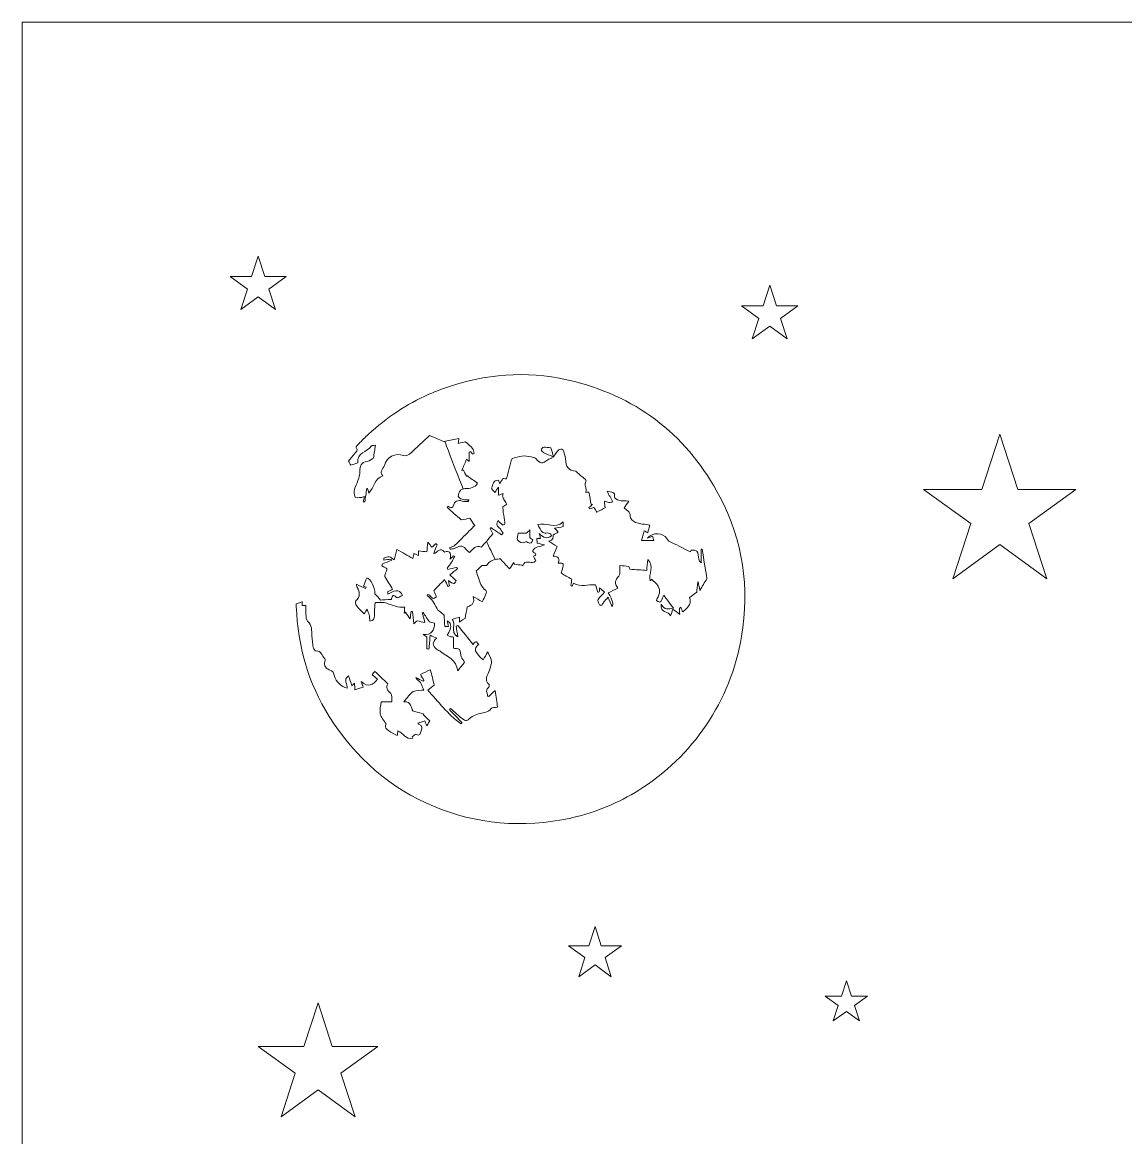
# Model space of a CAD drawing. Header units: inches. Extents: x -622 to 5817, y -2318 to 2869.
# Drawn here: x 2402 to 2920, y -1862 to -1338 of the extents above; entities that cross this region are included whole.
import ezdxf

# ---------------------------------------------------------------- set-up
doc = ezdxf.new("R2010")
doc.units = ezdxf.units.IN
doc.header["$MEASUREMENT"] = 0
doc.layers.add('Layer 1', color=7, linetype='Continuous')

# ---------------------------------------------------------------- blocks, each defined once
blk = doc.blocks.new('block 2')
at = {"layer": 'Layer 1', "lineweight": 0}
for points, knots in [([(2721.29, -1585.38), (2721.14, -1585.38), (2720.99, -1585.39), (2720.85, -1585.4), (2720.85, -1585.4), (2720.85, -1591.72), (2720.85, -1591.72), (2718.04, -1590.26), (2721.48, -1585.34), (2716.14, -1585.8), (2716.11, -1585.87), (2715.78, -1586.53), (2715.75, -1586.59), (2712.14, -1584.79), (2708.9, -1583.2), (2705.69, -1581.54), (2705.26, -1581.32), (2704.95, -1580.79), (2704.69, -1580.34), (2703.02, -1577.53), (2697.97, -1577.22), (2695.65, -1580.19), (2696.62, -1579.78), (2697.21, -1579.53), (2698.03, -1579.18), (2698.24, -1579.93), (2698.42, -1580.58), (2698.63, -1581.34), (2698.63, -1581.34), (2692.84, -1581.34), (2692.84, -1581.34), (2693.23, -1579.86), (2693.62, -1578.36), (2694.06, -1576.73), (2694.6, -1577.02), (2695.21, -1577.34), (2695.76, -1577.62), (2696.06, -1576.53), (2696.34, -1575.51), (2696.74, -1574.08), (2694.51, -1573.68), (2692.15, -1573.53), (2690.01, -1572.77), (2688.9, -1572.37), (2687.35, -1570.82), (2687.44, -1569.93), (2687.67, -1567.66), (2685.84, -1567.3), (2684.69, -1565.92), (2685.32, -1565.05), (2685.98, -1564.11), (2686.93, -1562.78), (2685.13, -1562.67), (2683.62, -1562.74), (2682.2, -1562.42), (2681.39, -1562.23), (2680.06, -1561.26), (2680.13, -1560.86), (2680.59, -1558.34), (2678.88, -1558.6), (2676.63, -1558.13), (2677.69, -1560.04), (2678.44, -1561.4), (2679.41, -1563.16), (2678.74, -1563.26), (2678.11, -1563.47), (2677.5, -1563.42), (2676.79, -1563.36), (2676.1, -1563.07), (2675.41, -1562.88), (2675.5, -1563.64), (2675.56, -1564.41), (2675.68, -1565.16), (2675.72, -1565.47), (2675.88, -1565.77), (2675.9, -1565.82), (2674.62, -1566.49), (2673.42, -1567.13), (2671.83, -1567.96), (2671.49, -1567.41), (2670.96, -1566.54), (2670.49, -1565.76), (2669.86, -1565.94), (2669.11, -1566.15), (2668.37, -1566.37), (2668.28, -1566.19), (2668.2, -1566.02), (2668.12, -1565.84), (2668.7, -1565.36), (2669.28, -1564.88), (2669.86, -1564.4), (2669.64, -1564.41), (2669.42, -1564.41), (2669.2, -1564.42), (2668.86, -1562.53), (2668.52, -1560.64), (2668.14, -1558.53), (2668, -1558.54), (2667.43, -1558.59), (2666.6, -1558.67), (2667.42, -1556.82), (2665.46, -1555.09), (2666.84, -1553.28), (2666.93, -1553.16), (2665.87, -1552.03), (2665.23, -1551.51), (2664.16, -1550.62), (2663, -1549.84), (2662.04, -1548.78), (2658.64, -1548.37), (2657.23, -1546.65), (2657.18, -1543.03), (2657.16, -1541.54), (2656.48, -1540.03), (2655.88, -1538.62), (2655.79, -1538.39), (2654.31, -1538.34), (2653.95, -1538.7), (2653.1, -1539.53), (2652.54, -1540.66), (2651.54, -1542.16), (2651.01, -1540.27), (2650.63, -1538.93), (2650.32, -1537.83), (2649.09, -1537.69), (2648.02, -1537.43), (2646.97, -1537.51), (2646.51, -1537.55), (2645.7, -1538.37), (2645.77, -1538.67), (2645.89, -1539.22), (2646.47, -1539.81), (2647.01, -1540.09), (2648.32, -1540.77), (2649.71, -1541.28), (2651.07, -1541.86), (2650.98, -1542.1), (2650.9, -1542.34), (2650.81, -1542.58), (2650.16, -1542.86), (2649.46, -1543.06), (2648.88, -1543.45), (2645.98, -1545.4), (2645.58, -1545.32), (2643.23, -1542.86), (2642.73, -1542.34), (2641.78, -1542.13), (2640.99, -1542), (2639.58, -1541.77), (2638.11, -1541.5), (2636.71, -1541.63), (2635.15, -1541.78), (2633.64, -1542.36), (2632.05, -1542.76), (2631.17, -1545.95), (2630.31, -1549.08), (2629.4, -1552.4), (2629.18, -1552.38), (2628.49, -1552.29), (2627.68, -1552.18), (2627.27, -1552.93), (2626.86, -1553.69), (2626.33, -1554.64), (2626.07, -1553.95), (2625.89, -1553.47), (2625.72, -1553.01), (2622.99, -1552.84), (2623.18, -1555.25), (2622.45, -1556.72), (2622.3, -1557.02), (2623.34, -1557.91), (2623.95, -1558.68), (2624.6, -1557.79), (2624.98, -1557.28), (2625.77, -1556.19), (2625.77, -1556.19), (2625.77, -1560.05), (2625.77, -1560.05), (2626.65, -1559.67), (2627.26, -1559.41), (2627.86, -1559.15), (2627.78, -1559.73), (2627.47, -1560.4), (2627.67, -1560.86), (2628.17, -1562.03), (2628.89, -1563.09), (2629.61, -1564.36), (2628.99, -1564.7), (2628.4, -1565.02), (2627.73, -1565.39), (2627.8, -1566.31), (2627.85, -1567.27), (2627.97, -1568.21), (2628.19, -1569.79), (2628.47, -1571.35), (2628.69, -1572.92), (2628.73, -1573.19), (2628.73, -1573.65), (2628.58, -1573.73), (2628.3, -1573.89), (2627.78, -1574.01), (2627.57, -1573.86), (2626.87, -1573.33), (2626.27, -1572.68), (2625.47, -1571.92), (2624.74, -1573.35), (2624.75, -1574.3), (2626.03, -1575.32), (2626.83, -1575.95), (2627.27, -1577.03), (2627.87, -1577.9), (2627.6, -1578.14), (2627.34, -1578.37), (2627.07, -1578.61), (2625.42, -1577.47), (2623.78, -1576.33), (2622.13, -1575.19), (2622, -1575.35), (2621.86, -1575.51), (2621.73, -1575.67), (2622.17, -1576.5), (2622.61, -1577.34), (2623.05, -1578.18), (2622.06, -1579.34), (2621.06, -1580.5), (2620.03, -1581.7), (2621.34, -1584.46), (2622.7, -1587.28), (2624.13, -1590.18), (2624.96, -1590.02), (2625.78, -1589.99), (2626.52, -1589.91), (2628.07, -1591.58), (2629.28, -1592.89), (2630.88, -1594.61), (2631.65, -1593.42), (2632.26, -1592.48), (2632.87, -1591.54), (2632.95, -1591.82), (2633.04, -1592.1), (2633.13, -1592.39), (2634.34, -1592.56), (2635.55, -1592.73), (2636.77, -1592.91), (2636.91, -1592.94), (2637.04, -1593.06), (2637.18, -1593.14), (2638.05, -1590), (2640.74, -1592.25), (2642.37, -1591.39), (2642.64, -1591.25), (2642.89, -1591.06), (2643.25, -1590.82), (2642.85, -1590.04), (2642.48, -1589.35), (2642.14, -1588.69), (2644.74, -1587.43), (2641.58, -1587.15), (2641.8, -1586.01), (2642.82, -1583.92), (2645.21, -1584.46), (2647.31, -1583.36), (2646.26, -1583.09), (2645.22, -1582.81), (2643.87, -1582.46), (2643.83, -1582.09), (2643.76, -1581.32), (2643.67, -1580.41), (2643.67, -1580.41), (2645.46, -1580.41), (2645.46, -1580.41), (2645.28, -1579.7), (2645.14, -1579.15), (2644.85, -1578.05), (2646.84, -1580.02), (2648.57, -1580.75), (2650.62, -1579.02), (2649.73, -1576.72), (2647.52, -1578.39), (2646.48, -1577.53), (2645.41, -1576.65), (2644.89, -1575.11), (2644.11, -1573.85), (2648.21, -1572.6), (2652.26, -1576.12), (2656.09, -1572.54), (2656.09, -1572.54), (2656.09, -1574.79), (2656.09, -1574.79), (2654.7, -1575.03), (2653.4, -1575.25), (2652.04, -1575.47), (2652.85, -1576.38), (2653.32, -1576.9), (2653.78, -1577.42), (2653.08, -1577.8), (2652.37, -1578.17), (2651.34, -1578.71), (2651.3, -1579.56), (2651.74, -1581.29), (2649.25, -1581.58), (2650.52, -1582.39), (2651.79, -1583.2), (2653.22, -1584.11), (2652.6, -1585.6), (2651.98, -1587.06), (2651.33, -1588.61), (2652.96, -1588.66), (2654.88, -1589.06), (2653.76, -1591.9), (2656.57, -1591.8), (2656.6, -1591.91), (2655.15, -1596.68), (2656.72, -1597.55), (2658.26, -1598.42), (2660.1, -1599.46), (2660.01, -1600.09), (2659.85, -1601.24), (2659.68, -1602.38), (2659.85, -1602.51), (2660.02, -1602.64), (2660.18, -1602.77), (2660.47, -1602.22), (2660.76, -1601.67), (2660.95, -1601.29), (2664.38, -1603.45), (2667.78, -1601.71), (2671.22, -1602.13), (2671.53, -1603.05), (2671.94, -1604.3), (2672.36, -1605.55), (2672.58, -1605.49), (2672.81, -1605.44), (2673.03, -1605.39), (2673.05, -1604.93), (2673.08, -1604.47), (2673.12, -1603.54), (2674.12, -1604.41), (2674.8, -1605.01), (2675.41, -1605.54), (2674.33, -1606.76), (2673.23, -1607.74), (2672.5, -1608.95), (2672.19, -1609.45), (2672.55, -1610.5), (2672.88, -1611.18), (2673.05, -1611.54), (2673.79, -1611.64), (2674.27, -1611.86), (2674.5, -1611.32), (2674.65, -1610.72), (2674.99, -1610.27), (2675.54, -1609.53), (2676.22, -1608.9), (2677.13, -1607.92), (2677.86, -1609.65), (2678.42, -1611), (2678.94, -1612.22), (2679.73, -1611.22), (2679.38, -1609.65), (2677.21, -1605.85), (2678.62, -1605.15), (2680.02, -1604.45), (2681.76, -1603.59), (2679.95, -1601.51), (2680.31, -1599.9), (2682.16, -1597.95), (2683.05, -1597.01), (2682.56, -1594.75), (2682.7, -1593.01), (2684.09, -1593.16), (2685.4, -1593.29), (2686.94, -1593.45), (2687.1, -1593.96), (2687.32, -1594.67), (2687.35, -1594.79), (2690.29, -1594.97), (2692.89, -1595.14), (2695.26, -1595.29), (2695.41, -1593.63), (2695.56, -1592.09), (2695.75, -1590.14), (2699.18, -1593.5), (2695.96, -1596.85), (2696.89, -1600.24), (2697.26, -1599.8), (2697.49, -1599.52), (2697.55, -1599.46), (2698.6, -1600.52), (2699.86, -1601.46), (2700.64, -1602.69), (2701.2, -1603.57), (2701.4, -1604.9), (2701.25, -1605.95), (2701.07, -1607.16), (2700.33, -1608.29), (2699.84, -1609.44), (2701.7, -1610.68), (2701.7, -1610.68), (2703.24, -1607.02), (2704.68, -1608.93), (2706.14, -1610.87), (2707.79, -1613.06), (2705.53, -1613.44), (2703.5, -1614.09), (2702.1, -1611.24), (2701.39, -1615.35), (2705.46, -1614.25), (2706.5, -1616.64), (2706.91, -1615.4), (2707.15, -1614.65), (2707.54, -1613.49), (2708.57, -1614.29), (2709.44, -1614.96), (2710.76, -1615.98), (2710.69, -1614.72), (2710.65, -1613.93), (2710.61, -1613.15), (2710.82, -1612.95), (2711.02, -1612.74), (2711.22, -1612.53), (2711.54, -1613.31), (2711.86, -1614.09), (2712.16, -1614.82), (2715.62, -1612.04), (2716.26, -1610.62), (2715.32, -1608.11), (2716.31, -1607.38), (2717.33, -1606.63), (2718.72, -1605.6), (2718.84, -1604.46), (2719.02, -1602.64), (2719.22, -1600.82), (2719.23, -1600.74), (2719.42, -1600.68), (2719.43, -1600.68), (2719.67, -1601.85), (2719.92, -1603.07), (2720.25, -1604.7), (2721.44, -1602.68), (2722.4, -1601.06), (2723.52, -1599.17), (2722.82, -1594.86), (2722.06, -1590.12), (2721.29, -1585.38)], [0, 0, 0, 0, 1, 1, 1, 2, 2, 2, 3, 3, 3, 4, 4, 4, 5, 5, 5, 6, 6, 6, 7, 7, 7, 8, 8, 8, 9, 9, 9, 10, 10, 10, 11, 11, 11, 12, 12, 12, 13, 13, 13, 14, 14, 14, 15, 15, 15, 16, 16, 16, 17, 17, 17, 18, 18, 18, 19, 19, 19, 20, 20, 20, 21, 21, 21, 22, 22, 22, 23, 23, 23, 24, 24, 24, 25, 25, 25, 26, 26, 26, 27, 27, 27, 28, 28, 28, 29, 29, 29, 30, 30, 30, 31, 31, 31, 32, 32, 32, 33, 33, 33, 34, 34, 34, 35, 35, 35, 36, 36, 36, 37, 37, 37, 38, 38, 38, 39, 39, 39, 40, 40, 40, 41, 41, 41, 42, 42, 42, 43, 43, 43, 44, 44, 44, 45, 45, 45, 46, 46, 46, 47, 47, 47, 48, 48, 48, 49, 49, 49, 50, 50, 50, 51, 51, 51, 52, 52, 52, 53, 53, 53, 54, 54, 54, 55, 55, 55, 56, 56, 56, 57, 57, 57, 58, 58, 58, 59, 59, 59, 60, 60, 60, 61, 61, 61, 62, 62, 62, 63, 63, 63, 64, 64, 64, 65, 65, 65, 66, 66, 66, 67, 67, 67, 68, 68, 68, 69, 69, 69, 70, 70, 70, 71, 71, 71, 72, 72, 72, 73, 73, 73, 74, 74, 74, 75, 75, 75, 76, 76, 76, 77, 77, 77, 78, 78, 78, 79, 79, 79, 80, 80, 80, 81, 81, 81, 82, 82, 82, 83, 83, 83, 84, 84, 84, 85, 85, 85, 86, 86, 86, 87, 87, 87, 88, 88, 88, 89, 89, 89, 90, 90, 90, 91, 91, 91, 92, 92, 92, 93, 93, 93, 94, 94, 94, 95, 95, 95, 96, 96, 96, 97, 97, 97, 98, 98, 98, 99, 99, 99, 100, 100, 100, 101, 101, 101, 102, 102, 102, 103, 103, 103, 104, 104, 104, 105, 105, 105, 106, 106, 106, 107, 107, 107, 108, 108, 108, 109, 109, 109, 110, 110, 110, 111, 111, 111, 112, 112, 112, 113, 113, 113, 114, 114, 114, 115, 115, 115, 116, 116, 116, 117, 117, 117, 118, 118, 118, 119, 119, 119, 120, 120, 120, 121, 121, 121, 122, 122, 122, 123, 123, 123, 124, 124, 124, 125, 125, 125, 126, 126, 126, 127, 127, 127, 128, 128, 128, 129, 129, 129, 130, 130, 130, 131, 131, 131, 132, 132, 132, 133, 133, 133, 134, 134, 134, 135, 135, 135, 136, 136, 136, 137, 137, 137, 138, 138, 138, 139, 139, 139, 140, 140, 140, 141, 141, 141, 142, 142, 142, 143, 143, 143, 144, 144, 144, 145, 145, 145, 146, 146, 146, 147, 147, 147, 148, 148, 148, 148]), ([(2639.51, -1582.17), (2639.2, -1581.99), (2638.66, -1581.83), (2638.4, -1581.98), (2636.77, -1582.91), (2635.42, -1582.09), (2634.66, -1580.95), (2634.22, -1580.28), (2634.83, -1578.93), (2634.97, -1577.91), (2634.97, -1577.91), (2638.72, -1577.91), (2638.72, -1577.91), (2639.31, -1577.37), (2639.88, -1576.85), (2640.45, -1576.34), (2640.45, -1576.34), (2640.45, -1579.98), (2640.45, -1579.98), (2640.54, -1580.05), (2641.09, -1580.47), (2641.74, -1580.97), (2641.5, -1582.27), (2641.03, -1583.05), (2639.51, -1582.17)], [0, 0, 0, 0, 1, 1, 1, 2, 2, 2, 3, 3, 3, 4, 4, 4, 5, 5, 5, 6, 6, 6, 7, 7, 7, 8, 8, 8, 8])]:
    blk.add_open_spline(points, degree=3, knots=knots, dxfattribs=at)
blk = doc.blocks.new('block 3')
at = {"layer": 'Layer 1', "lineweight": 0}
for points in [[(2402.19, -1338.07), (2402.19, -2317.69), (3381.81, -2317.69), (3381.81, -1338.07), (2402.19, -1338.07)], [(2509.81, -1457.39), (2512.9, -1447.87), (2515.99, -1457.39), (2526, -1457.39), (2517.9, -1463.27), (2521, -1472.79), (2512.9, -1466.91), (2504.8, -1472.79), (2507.89, -1463.27), (2499.8, -1457.39), (2509.81, -1457.39)], [(2761.18, -1486.69), (2753, -1480.74), (2744.82, -1486.69), (2747.94, -1477.07), (2739.76, -1471.12), (2749.87, -1471.12), (2753, -1461.5), (2756.13, -1471.12), (2766.24, -1471.12), (2758.06, -1477.07), (2761.18, -1486.69)], [(2874.65, -1573.32), (2883.09, -1599.28), (2861, -1583.23), (2838.91, -1599.28), (2847.35, -1573.32), (2825.26, -1557.27), (2852.56, -1557.27), (2861, -1531.3), (2869.44, -1557.27), (2896.74, -1557.27), (2874.65, -1573.32)], [(2678.65, -1786.04), (2671, -1780.48), (2663.35, -1786.04), (2666.27, -1777.05), (2658.63, -1771.49), (2668.08, -1771.49), (2671, -1762.51), (2673.92, -1771.49), (2683.37, -1771.49), (2675.73, -1777.05), (2678.65, -1786.04)], [(2795.14, -1806.78), (2789, -1802.32), (2782.86, -1806.78), (2785.21, -1799.57), (2779.07, -1795.11), (2786.66, -1795.11), (2789, -1787.89), (2791.34, -1795.11), (2798.93, -1795.11), (2792.79, -1799.57), (2795.14, -1806.78)], [(2558.37, -1851.78), (2541, -1839.17), (2523.63, -1851.78), (2530.27, -1831.37), (2512.9, -1818.75), (2534.37, -1818.75), (2541, -1798.33), (2547.63, -1818.75), (2569.1, -1818.75), (2551.73, -1831.37), (2558.37, -1851.78)]]:
    blk.add_lwpolyline(points, dxfattribs=at)
for points, knots in [([(2593.02, -1512.68), (2596.6, -1511.09), (2600.3, -1509.69), (2604.12, -1508.48), (2623.03, -1502.51), (2642.2, -1501.74), (2661.39, -1506.68), (2692.09, -1514.59), (2714.92, -1532.76), (2729.62, -1560.81), (2740.42, -1581.42), (2743.62, -1603.44), (2739.8, -1626.36), (2734.75, -1656.64), (2716.6, -1682.83), (2691.57, -1698.47), (2682.09, -1704.4), (2671.61, -1708.82), (2660.48, -1711.36), (2660.19, -1711.43), (2659.89, -1711.5), (2659.6, -1711.56), (2614.68, -1721.42), (2570.52, -1702.9), (2546.23, -1663.84), (2536.44, -1648.11), (2531.46, -1630.84), (2530.81, -1612.32), (2530.79, -1611.77), (2530.81, -1611.21), (2530.81, -1610.96), (2531.98, -1610.61), (2532.77, -1610.37), (2533.63, -1610.11), (2533.59, -1610.58), (2533.54, -1611.11), (2533.48, -1611.75), (2533.48, -1611.75), (2535.25, -1611.75), (2535.25, -1611.75), (2535.25, -1613.22), (2535.15, -1614.59), (2535.29, -1615.94), (2535.4, -1617.04), (2535.44, -1618.49), (2536.12, -1619.11), (2538.3, -1621.11), (2537.92, -1623.6), (2538.07, -1626.06), (2538.19, -1627.9), (2538.42, -1629.75), (2538.78, -1631.55), (2538.9, -1632.17), (2539.64, -1633.17), (2540, -1633.14), (2542.63, -1632.87), (2542.77, -1635.41), (2544.07, -1636.59), (2544.35, -1636.85), (2544.34, -1637.64), (2544.2, -1638.1), (2543.59, -1640.12), (2544.89, -1641.52), (2546.28, -1641.93), (2548.06, -1642.45), (2548.43, -1643.53), (2548.77, -1644.93), (2549.39, -1647.5), (2551.7, -1649.8), (2554.66, -1650.67), (2555.1, -1648.8), (2552.48, -1646.65), (2555.33, -1644.83), (2555.85, -1646.38), (2556.34, -1647.86), (2556.9, -1649.52), (2557.19, -1649.21), (2557.5, -1648.87), (2558.09, -1648.22), (2558.17, -1649.33), (2558.24, -1650.23), (2558.32, -1651.32), (2559.51, -1650.94), (2560.76, -1650.55), (2562.16, -1650.1), (2561.91, -1649.37), (2561.69, -1648.73), (2561.26, -1647.46), (2564.61, -1650.56), (2566.79, -1649.07), (2568.85, -1646.3), (2568.09, -1645.67), (2567.31, -1645.02), (2566.38, -1644.26), (2566.86, -1643.68), (2567.34, -1643.09), (2567.64, -1642.72), (2569.67, -1644.65), (2571.6, -1646.48), (2573.72, -1648.5), (2572.6, -1650.21), (2573.45, -1651.56), (2575.17, -1653.08), (2575.9, -1653.73), (2575.53, -1655.64), (2575.66, -1657), (2575.66, -1657), (2570.68, -1657), (2570.68, -1657), (2570.47, -1658.89), (2569.83, -1660.86), (2570.2, -1662.62), (2570.54, -1664.29), (2571.93, -1665.75), (2572.97, -1667.47), (2571.89, -1669.26), (2573.41, -1670.44), (2578.21, -1672.86), (2578.3, -1672.13), (2578.38, -1671.46), (2578.47, -1670.68), (2581.04, -1671.42), (2582.12, -1675.16), (2585.47, -1674), (2585.35, -1673.83), (2585.23, -1673.67), (2585.11, -1673.51), (2585.7, -1673.05), (2586.61, -1672.07), (2586.84, -1672.21), (2588.81, -1673.4), (2589.07, -1671.71), (2589.42, -1670.65), (2589.8, -1669.48), (2590.25, -1668.04), (2588.35, -1667.53), (2588.15, -1667.47), (2588.02, -1667.19), (2587.87, -1667.01), (2588.91, -1666.69), (2589.94, -1666.38), (2591.16, -1666), (2591.34, -1666.43), (2591.63, -1667.15), (2592.06, -1668.2), (2592.63, -1667.24), (2593.07, -1666.49), (2593.43, -1665.88), (2592.31, -1664.85), (2591.3, -1663.91), (2590.29, -1662.98), (2590.38, -1662.86), (2590.48, -1662.74), (2590.57, -1662.62), (2589.03, -1662.21), (2587.49, -1661.79), (2585.56, -1661.27), (2584.57, -1659.91), (2584.92, -1656.74), (2581.34, -1656.94), (2582.89, -1655.17), (2583.98, -1653.15), (2585.68, -1652.2), (2587.17, -1651.36), (2589.34, -1651.7), (2590.69, -1651.57), (2590.18, -1650.46), (2589.77, -1649.12), (2589.02, -1648.01), (2588.48, -1647.21), (2587.49, -1646.71), (2586.95, -1645.64), (2588.08, -1646.18), (2589.2, -1646.73), (2590.32, -1647.27), (2590.44, -1647.16), (2590.55, -1647.04), (2590.66, -1646.93), (2590.14, -1646.02), (2589.61, -1645.11), (2589.07, -1644.18), (2590.68, -1643.42), (2592.17, -1642.73), (2593.8, -1641.96), (2594.38, -1644.38), (2594.96, -1646.82), (2595.51, -1649.12), (2594.59, -1649.88), (2593.79, -1650.53), (2592.49, -1651.6), (2597.46, -1656.73), (2601.79, -1662.95), (2608.09, -1667.29), (2608.27, -1667.13), (2608.45, -1666.96), (2608.63, -1666.79), (2606.64, -1664.73), (2604.65, -1662.67), (2602.66, -1660.61), (2602.83, -1660.43), (2603, -1660.25), (2603.16, -1660.06), (2604.48, -1661.24), (2605.78, -1662.44), (2607.12, -1663.59), (2607.97, -1664.33), (2608.82, -1665.11), (2609.79, -1665.65), (2610.18, -1665.88), (2611.1, -1665.75), (2611.43, -1665.42), (2613.05, -1663.84), (2614.94, -1663.12), (2617.11, -1662.45), (2618.79, -1661.93), (2620.97, -1661.98), (2622.26, -1660.07), (2622.64, -1659.5), (2624.15, -1659.7), (2625.19, -1659.57), (2625.22, -1659.57), (2625.24, -1659.56), (2625.26, -1659.56), (2624.94, -1657.26), (2624.58, -1654.7), (2624.15, -1651.63), (2623.06, -1652.66), (2622.35, -1653.34), (2621.72, -1653.94), (2621.53, -1654.12), (2621.35, -1654.3), (2621.17, -1654.47), (2620.98, -1654.42), (2620.79, -1654.37), (2620.59, -1654.33), (2620.74, -1653.34), (2619.9, -1652.41), (2620.18, -1651.39), (2620.26, -1651.06), (2620.46, -1650.73), (2620.86, -1650.38), (2621.2, -1650.08), (2621.47, -1649.06), (2621.3, -1648.91), (2618.61, -1646.57), (2620.8, -1644.25), (2621.46, -1642.14), (2622.72, -1638.09), (2622.9, -1638.15), (2620.65, -1633.53), (2619.85, -1634.94), (2619.18, -1636.13), (2618.54, -1637.25), (2614.37, -1633.76), (2613.91, -1631.92), (2616.41, -1630.01), (2615.68, -1629.38), (2615.27, -1627.58), (2613.87, -1630.16), (2611.38, -1627.08), (2608.99, -1624.11), (2606.59, -1621.14), (2606.32, -1621.25), (2606.05, -1621.35), (2605.77, -1621.45), (2606.06, -1623.03), (2606.35, -1624.6), (2606.69, -1626.45), (2606.21, -1626.22), (2605.84, -1625.97), (2605.55, -1625.69), (2605.06, -1625.22), (2604.81, -1624.68), (2604.7, -1624.11), (2604.31, -1622.26), (2605.31, -1620.01), (2603.94, -1618.29), (2605.13, -1617.95), (2606.18, -1617.64), (2607.32, -1617.31), (2607.37, -1618.24), (2607.4, -1618.82), (2607.43, -1619.56), (2608.51, -1618.83), (2609.34, -1618.27), (2610, -1617.82), (2610.34, -1616.02), (2610.67, -1614.26), (2611.04, -1612.35), (2613.68, -1611.67), (2614.64, -1610.37), (2613.76, -1607.62), (2615.39, -1608.53), (2616.67, -1609.24), (2618.02, -1610), (2618.64, -1608.81), (2619.2, -1607.85), (2619.65, -1606.83), (2620.17, -1605.67), (2620.47, -1605.08), (2618.85, -1603.9), (2617.18, -1602.69), (2616.77, -1599.74), (2615.86, -1597.53), (2615.59, -1596.89), (2615.46, -1596.19), (2615.27, -1595.51), (2616.18, -1594.67), (2617.17, -1593.76), (2617.9, -1593.07), (2618.83, -1592.96), (2620.13, -1593.15), (2620.38, -1592.72), (2621.38, -1591.04), (2622.76, -1590.44), (2624.13, -1590.18), (2624.96, -1590.02), (2625.78, -1589.99), (2626.52, -1589.91), (2628.07, -1591.58), (2629.28, -1592.89), (2630.88, -1594.61), (2631.65, -1593.42), (2632.26, -1592.48), (2632.87, -1591.54), (2632.95, -1591.82), (2633.04, -1592.1), (2633.13, -1592.39), (2634.34, -1592.56), (2635.55, -1592.73), (2636.77, -1592.91), (2636.91, -1592.94), (2637.04, -1593.06), (2637.18, -1593.14), (2638.05, -1590), (2640.74, -1592.25), (2642.37, -1591.39), (2642.64, -1591.25), (2642.89, -1591.06), (2643.25, -1590.82), (2642.85, -1590.04), (2642.48, -1589.35), (2642.14, -1588.69), (2644.74, -1587.43), (2641.58, -1587.15), (2641.8, -1586.01), (2642.82, -1583.92), (2645.21, -1584.46), (2647.31, -1583.36), (2646.26, -1583.09), (2645.22, -1582.81), (2643.87, -1582.46), (2643.83, -1582.09), (2643.76, -1581.32), (2643.67, -1580.41), (2643.67, -1580.41), (2645.46, -1580.41), (2645.46, -1580.41), (2645.28, -1579.7), (2645.14, -1579.15), (2644.85, -1578.05), (2646.84, -1580.02), (2648.57, -1580.75), (2650.62, -1579.02), (2649.73, -1576.72), (2647.52, -1578.39), (2646.48, -1577.53), (2645.41, -1576.65), (2644.89, -1575.11), (2644.11, -1573.85), (2648.21, -1572.6), (2652.26, -1576.12), (2656.09, -1572.54), (2656.09, -1572.54), (2656.09, -1574.79), (2656.09, -1574.79), (2654.7, -1575.03), (2653.4, -1575.25), (2652.04, -1575.47), (2652.85, -1576.38), (2653.32, -1576.9), (2653.78, -1577.42), (2653.08, -1577.8), (2652.37, -1578.17), (2651.34, -1578.71), (2651.3, -1579.56), (2651.74, -1581.29), (2649.25, -1581.58), (2650.52, -1582.39), (2651.79, -1583.2), (2653.22, -1584.11), (2652.6, -1585.6), (2651.98, -1587.06), (2651.33, -1588.61), (2652.96, -1588.66), (2654.88, -1589.06), (2653.76, -1591.9), (2656.57, -1591.8), (2656.6, -1591.91), (2655.15, -1596.68), (2656.72, -1597.55), (2658.26, -1598.42), (2660.1, -1599.46), (2660.01, -1600.09), (2659.85, -1601.24), (2659.68, -1602.38), (2659.85, -1602.51), (2660.02, -1602.64), (2660.18, -1602.77), (2660.47, -1602.22), (2660.76, -1601.67), (2660.95, -1601.29), (2664.38, -1603.45), (2667.78, -1601.71), (2671.22, -1602.13), (2671.53, -1603.05), (2671.94, -1604.3), (2672.36, -1605.55), (2672.58, -1605.49), (2672.81, -1605.44), (2673.03, -1605.39), (2673.05, -1604.93), (2673.08, -1604.47), (2673.12, -1603.54), (2674.12, -1604.41), (2674.8, -1605.01), (2675.41, -1605.54), (2674.33, -1606.76), (2673.23, -1607.74), (2672.5, -1608.95), (2672.19, -1609.45), (2672.55, -1610.5), (2672.88, -1611.18), (2673.05, -1611.54), (2673.79, -1611.64), (2674.27, -1611.86), (2674.5, -1611.32), (2674.65, -1610.72), (2674.99, -1610.27), (2675.54, -1609.53), (2676.22, -1608.9), (2677.13, -1607.92), (2677.86, -1609.65), (2678.42, -1611), (2678.94, -1612.22), (2679.73, -1611.22), (2679.38, -1609.65), (2677.21, -1605.85), (2678.62, -1605.15), (2680.02, -1604.45), (2681.76, -1603.59), (2679.95, -1601.51), (2680.31, -1599.9), (2682.16, -1597.95), (2683.05, -1597.01), (2682.56, -1594.75), (2682.7, -1593.01), (2684.09, -1593.16), (2685.4, -1593.29), (2686.94, -1593.45), (2687.1, -1593.96), (2687.32, -1594.67), (2687.35, -1594.79), (2690.29, -1594.97), (2692.89, -1595.14), (2695.26, -1595.29), (2695.41, -1593.63), (2695.56, -1592.09), (2695.75, -1590.14), (2699.18, -1593.5), (2695.96, -1596.85), (2696.89, -1600.24), (2697.26, -1599.8), (2697.49, -1599.52), (2697.55, -1599.46), (2698.6, -1600.52), (2699.86, -1601.46), (2700.64, -1602.69), (2701.2, -1603.57), (2701.4, -1604.9), (2701.25, -1605.95), (2701.07, -1607.16), (2700.33, -1608.29), (2699.84, -1609.44), (2701.7, -1610.68), (2701.7, -1610.68), (2703.24, -1607.02), (2704.68, -1608.93), (2706.14, -1610.87), (2707.79, -1613.06), (2705.53, -1613.44), (2703.5, -1614.09), (2702.1, -1611.24), (2701.39, -1615.35), (2705.46, -1614.25), (2706.5, -1616.64), (2706.91, -1615.4), (2707.15, -1614.65), (2707.54, -1613.49), (2708.57, -1614.29), (2709.44, -1614.96), (2710.76, -1615.98), (2710.69, -1614.72), (2710.65, -1613.93), (2710.61, -1613.15), (2710.82, -1612.95), (2711.02, -1612.74), (2711.22, -1612.53), (2711.54, -1613.31), (2711.86, -1614.09), (2712.16, -1614.82), (2715.62, -1612.04), (2716.26, -1610.62), (2715.32, -1608.11), (2716.31, -1607.38), (2717.33, -1606.63), (2718.72, -1605.6), (2718.84, -1604.46), (2719.02, -1602.64), (2719.22, -1600.82), (2719.23, -1600.74), (2719.42, -1600.68), (2719.43, -1600.68), (2719.67, -1601.85), (2719.92, -1603.07), (2720.25, -1604.7), (2721.44, -1602.68), (2722.4, -1601.06), (2723.52, -1599.17), (2722.82, -1594.86), (2722.06, -1590.12), (2721.29, -1585.38), (2721.14, -1585.38), (2720.99, -1585.39), (2720.85, -1585.4), (2720.85, -1585.4), (2720.85, -1591.72), (2720.85, -1591.72), (2718.04, -1590.26), (2721.48, -1585.34), (2716.14, -1585.8), (2716.11, -1585.87), (2715.78, -1586.53), (2715.75, -1586.59), (2712.14, -1584.79), (2708.9, -1583.2), (2705.69, -1581.54), (2705.26, -1581.32), (2704.95, -1580.79), (2704.69, -1580.34), (2703.02, -1577.53), (2697.97, -1577.22), (2695.65, -1580.19), (2696.62, -1579.78), (2697.21, -1579.53), (2698.03, -1579.18), (2698.24, -1579.93), (2698.42, -1580.58), (2698.63, -1581.34), (2698.63, -1581.34), (2692.84, -1581.34), (2692.84, -1581.34), (2693.23, -1579.86), (2693.62, -1578.36), (2694.06, -1576.73), (2694.6, -1577.02), (2695.21, -1577.34), (2695.76, -1577.62), (2696.06, -1576.53), (2696.34, -1575.51), (2696.74, -1574.08), (2694.51, -1573.68), (2692.15, -1573.53), (2690.01, -1572.77), (2688.9, -1572.37), (2687.35, -1570.82), (2687.44, -1569.93), (2687.67, -1567.66), (2685.84, -1567.3), (2684.69, -1565.92), (2685.32, -1565.05), (2685.98, -1564.11), (2686.93, -1562.78), (2685.13, -1562.67), (2683.62, -1562.74), (2682.2, -1562.42), (2681.39, -1562.23), (2680.06, -1561.26), (2680.13, -1560.86), (2680.59, -1558.34), (2678.88, -1558.6), (2676.63, -1558.13), (2677.69, -1560.04), (2678.44, -1561.4), (2679.41, -1563.16), (2678.74, -1563.26), (2678.11, -1563.47), (2677.5, -1563.42), (2676.79, -1563.36), (2676.1, -1563.07), (2675.41, -1562.88), (2675.5, -1563.64), (2675.56, -1564.41), (2675.68, -1565.16), (2675.72, -1565.47), (2675.88, -1565.77), (2675.9, -1565.82), (2674.62, -1566.49), (2673.42, -1567.13), (2671.83, -1567.96), (2671.49, -1567.41), (2670.96, -1566.54), (2670.49, -1565.76), (2669.86, -1565.94), (2669.11, -1566.15), (2668.37, -1566.37), (2668.28, -1566.19), (2668.2, -1566.02), (2668.12, -1565.84), (2668.7, -1565.36), (2669.28, -1564.88), (2669.86, -1564.4), (2669.64, -1564.41), (2669.42, -1564.41), (2669.2, -1564.42), (2668.86, -1562.53), (2668.52, -1560.64), (2668.14, -1558.53), (2668, -1558.54), (2667.43, -1558.59), (2666.6, -1558.67), (2667.42, -1556.82), (2665.46, -1555.09), (2666.84, -1553.28), (2666.93, -1553.16), (2665.87, -1552.03), (2665.23, -1551.51), (2664.16, -1550.62), (2663, -1549.84), (2662.04, -1548.78), (2658.64, -1548.37), (2657.23, -1546.65), (2657.18, -1543.03), (2657.16, -1541.54), (2656.48, -1540.03), (2655.88, -1538.62), (2655.79, -1538.39), (2654.31, -1538.34), (2653.95, -1538.7), (2653.1, -1539.53), (2652.54, -1540.66), (2651.54, -1542.16), (2651.01, -1540.27), (2650.63, -1538.93), (2650.32, -1537.83), (2649.09, -1537.69), (2648.02, -1537.43), (2646.97, -1537.51), (2646.51, -1537.55), (2645.7, -1538.37), (2645.77, -1538.67), (2645.89, -1539.22), (2646.47, -1539.81), (2647.01, -1540.09), (2648.32, -1540.77), (2649.71, -1541.28), (2651.07, -1541.86), (2650.98, -1542.1), (2650.9, -1542.34), (2650.81, -1542.58), (2650.16, -1542.86), (2649.46, -1543.06), (2648.88, -1543.45), (2645.98, -1545.4), (2645.58, -1545.32), (2643.23, -1542.86), (2642.73, -1542.34), (2641.78, -1542.13), (2640.99, -1542), (2639.58, -1541.77), (2638.11, -1541.5), (2636.71, -1541.63), (2635.15, -1541.78), (2633.64, -1542.36), (2632.05, -1542.76), (2631.17, -1545.95), (2630.31, -1549.08), (2629.4, -1552.4), (2629.18, -1552.38), (2628.49, -1552.29), (2627.68, -1552.18), (2627.27, -1552.93), (2626.86, -1553.69), (2626.33, -1554.64), (2626.07, -1553.95), (2625.89, -1553.47), (2625.72, -1553.01), (2622.99, -1552.84), (2623.18, -1555.25), (2622.45, -1556.72), (2622.3, -1557.02), (2623.34, -1557.91), (2623.95, -1558.68), (2624.6, -1557.79), (2624.98, -1557.28), (2625.77, -1556.19), (2625.77, -1556.19), (2625.77, -1560.05), (2625.77, -1560.05), (2626.65, -1559.67), (2627.26, -1559.41), (2627.86, -1559.15), (2627.78, -1559.73), (2627.47, -1560.4), (2627.67, -1560.86), (2628.17, -1562.03), (2628.89, -1563.09), (2629.61, -1564.36), (2628.99, -1564.7), (2628.4, -1565.02), (2627.73, -1565.39), (2627.8, -1566.31), (2627.85, -1567.27), (2627.97, -1568.21), (2628.19, -1569.79), (2628.47, -1571.35), (2628.69, -1572.92), (2628.73, -1573.19), (2628.73, -1573.65), (2628.58, -1573.73), (2628.3, -1573.89), (2627.78, -1574.01), (2627.57, -1573.86), (2626.87, -1573.33), (2626.27, -1572.68), (2625.47, -1571.92), (2624.74, -1573.35), (2624.75, -1574.3), (2626.03, -1575.32), (2626.83, -1575.95), (2627.27, -1577.03), (2627.87, -1577.9), (2627.6, -1578.14), (2627.34, -1578.37), (2627.07, -1578.61), (2625.42, -1577.47), (2623.78, -1576.33), (2622.13, -1575.19), (2622, -1575.35), (2621.86, -1575.51), (2621.73, -1575.67), (2622.17, -1576.5), (2622.61, -1577.34), (2623.05, -1578.18), (2622.06, -1579.34), (2621.06, -1580.5), (2620.03, -1581.7), (2619.26, -1582.6), (2618.47, -1583.51), (2617.66, -1584.46), (2615.2, -1583.17), (2613.69, -1585.11), (2612.08, -1586.93), (2611.77, -1586.65), (2611.53, -1586.46), (2611.32, -1586.24), (2608.68, -1583.39), (2608.69, -1583.41), (2604.94, -1585.07), (2604.37, -1585.32), (2603.66, -1585.26), (2603.02, -1585.34), (2602.96, -1585.08), (2602.9, -1584.82), (2602.83, -1584.56), (2603.66, -1584.23), (2604.67, -1584.09), (2605.27, -1583.52), (2607.59, -1581.34), (2609.77, -1579.03), (2612.01, -1576.76), (2612.9, -1575.86), (2613.79, -1574.96), (2614.56, -1574.19), (2613.83, -1573.16), (2613.1, -1572.14), (2612.17, -1570.85), (2611.19, -1571.03), (2609.54, -1571.34), (2608.2, -1571.6), (2605.83, -1569.52), (2603.69, -1567.66), (2601.56, -1565.79), (2601.66, -1565.58), (2601.76, -1565.37), (2601.87, -1565.16), (2603.14, -1565.82), (2604.21, -1566.74), (2604.68, -1564.31), (2604.85, -1563.43), (2606.61, -1561.81), (2608.64, -1562.78), (2609.47, -1563.17), (2610.6, -1562.97), (2611.61, -1563.01), (2611.61, -1563.01), (2611.67, -1563.01), (2611.67, -1563.01), (2611.68, -1562.76), (2611.69, -1562.51), (2611.71, -1562.25), (2611.57, -1562.24), (2611.42, -1562.23), (2611.28, -1562.22), (2610.39, -1562.16), (2609.49, -1562.16), (2608.66, -1561.91), (2607.95, -1561.7), (2606.83, -1561.06), (2606.82, -1560.6), (2606.8, -1559.66), (2607.23, -1558.56), (2607.83, -1557.82), (2608.11, -1557.47), (2608.62, -1557.23), (2609.15, -1557.09), (2609.44, -1557.01), (2609.74, -1556.97), (2610.01, -1556.95), (2612.3, -1556.8), (2614.55, -1556.72), (2615.88, -1554.3), (2614.24, -1553.18), (2612.51, -1551.99), (2610.78, -1550.81), (2610.74, -1550.94), (2610.71, -1551.07), (2610.67, -1551.2), (2610.19, -1550.2), (2609.71, -1549.2), (2609.23, -1548.2), (2608.99, -1548.25), (2608.76, -1548.31), (2608.52, -1548.36), (2609.24, -1546.66), (2609.96, -1544.96), (2610.72, -1543.15), (2610.96, -1543.36), (2611.37, -1543.7), (2611.95, -1544.17), (2611.95, -1544.17), (2611.95, -1539.76), (2611.95, -1539.76), (2612.18, -1539.71), (2612.41, -1539.66), (2612.64, -1539.62), (2612.94, -1539.99), (2613.23, -1540.36), (2613.53, -1540.73), (2613.77, -1540.66), (2614.02, -1540.59), (2614.27, -1540.51), (2614.05, -1539.71), (2614.05, -1538.72), (2613.57, -1538.12), (2612.63, -1536.97), (2611.42, -1536.03), (2610.24, -1534.91), (2609.51, -1535.09), (2608.32, -1535.39), (2606.77, -1535.77), (2606.93, -1534.67), (2607.01, -1534.17), (2607.13, -1533.35), (2605.01, -1533.8), (2603.06, -1534.22), (2600.54, -1534.76), (2600.39, -1534.79), (2600.24, -1534.82), (2600.09, -1534.85), (2598.65, -1534.25), (2596.38, -1533.3), (2593.32, -1532.03), (2590.48, -1534.69), (2587.3, -1537.78), (2583.97, -1540.71), (2583.32, -1541.29), (2581.97, -1541.69), (2581.2, -1541.42), (2577.21, -1540.04), (2573.09, -1542.01), (2572.12, -1546.07), (2571.9, -1546.97), (2571.09, -1547.77), (2570.77, -1548.66), (2570.53, -1549.33), (2570.57, -1550.06), (2571.36, -1550.92), (2567.58, -1552.19), (2567.32, -1556.34), (2564.8, -1559.04), (2564.52, -1558.03), (2564.36, -1557.45), (2564.2, -1556.87), (2564.2, -1556.87), (2563.88, -1556.87), (2563.88, -1556.87), (2563.57, -1558.97), (2563.27, -1561.08), (2562.96, -1563.18), (2562.71, -1563.14), (2562.46, -1563.11), (2562.21, -1563.07), (2562.37, -1562.34), (2562.54, -1561.61), (2562.77, -1560.6), (2562.13, -1560.81), (2561.67, -1561.08), (2561.19, -1561.1), (2560.24, -1561.15), (2558.6, -1561.35), (2558.46, -1561), (2558.01, -1559.85), (2557.67, -1558.34), (2558.06, -1557.24), (2559.05, -1554.45), (2560.63, -1551.93), (2560.62, -1548.76), (2560.61, -1546.58), (2561.09, -1544.4), (2564.14, -1544.13), (2565.32, -1544.02), (2566.41, -1542.99), (2567, -1542.67), (2567.17, -1541.53), (2567.33, -1540.52), (2567.47, -1539.53), (2567.62, -1538.57), (2567.77, -1537.62), (2567.92, -1536.61), (2567.5, -1536.67), (2566.9, -1536.61), (2566.48, -1536.7), (2566.3, -1536.74), (2566.16, -1536.8), (2566.08, -1536.91), (2563.96, -1539.73), (2558.95, -1540.23), (2559.73, -1544.85), (2558.35, -1545.26), (2557.36, -1545.55), (2556.35, -1545.86), (2556.08, -1545.42), (2555.71, -1544.82), (2555.23, -1544.04), (2556.17, -1542.91), (2557.27, -1541.84), (2558.04, -1540.56), (2558.54, -1539.74), (2560.37, -1539.05), (2558.82, -1537.58), (2558.76, -1537.52), (2559.58, -1536.45), (2560.07, -1535.93), (2561.57, -1534.38), (2563.11, -1532.88), (2564.68, -1531.43), (2573.15, -1523.61), (2582.58, -1517.33), (2593.02, -1512.68)], [0, 0, 0, 0, 1, 1, 1, 2, 2, 2, 3, 3, 3, 4, 4, 4, 5, 5, 5, 6, 6, 6, 7, 7, 7, 8, 8, 8, 9, 9, 9, 10, 10, 10, 11, 11, 11, 12, 12, 12, 13, 13, 13, 14, 14, 14, 15, 15, 15, 16, 16, 16, 17, 17, 17, 18, 18, 18, 19, 19, 19, 20, 20, 20, 21, 21, 21, 22, 22, 22, 23, 23, 23, 24, 24, 24, 25, 25, 25, 26, 26, 26, 27, 27, 27, 28, 28, 28, 29, 29, 29, 30, 30, 30, 31, 31, 31, 32, 32, 32, 33, 33, 33, 34, 34, 34, 35, 35, 35, 36, 36, 36, 37, 37, 37, 38, 38, 38, 39, 39, 39, 40, 40, 40, 41, 41, 41, 42, 42, 42, 43, 43, 43, 44, 44, 44, 45, 45, 45, 46, 46, 46, 47, 47, 47, 48, 48, 48, 49, 49, 49, 50, 50, 50, 51, 51, 51, 52, 52, 52, 53, 53, 53, 54, 54, 54, 55, 55, 55, 56, 56, 56, 57, 57, 57, 58, 58, 58, 59, 59, 59, 60, 60, 60, 61, 61, 61, 62, 62, 62, 63, 63, 63, 64, 64, 64, 65, 65, 65, 66, 66, 66, 67, 67, 67, 68, 68, 68, 69, 69, 69, 70, 70, 70, 71, 71, 71, 72, 72, 72, 73, 73, 73, 74, 74, 74, 75, 75, 75, 76, 76, 76, 77, 77, 77, 78, 78, 78, 79, 79, 79, 80, 80, 80, 81, 81, 81, 82, 82, 82, 83, 83, 83, 84, 84, 84, 85, 85, 85, 86, 86, 86, 87, 87, 87, 88, 88, 88, 89, 89, 89, 90, 90, 90, 91, 91, 91, 92, 92, 92, 93, 93, 93, 94, 94, 94, 95, 95, 95, 96, 96, 96, 97, 97, 97, 98, 98, 98, 99, 99, 99, 100, 100, 100, 101, 101, 101, 102, 102, 102, 103, 103, 103, 104, 104, 104, 105, 105, 105, 106, 106, 106, 107, 107, 107, 108, 108, 108, 109, 109, 109, 110, 110, 110, 111, 111, 111, 112, 112, 112, 113, 113, 113, 114, 114, 114, 115, 115, 115, 116, 116, 116, 117, 117, 117, 118, 118, 118, 119, 119, 119, 120, 120, 120, 121, 121, 121, 122, 122, 122, 123, 123, 123, 124, 124, 124, 125, 125, 125, 126, 126, 126, 127, 127, 127, 128, 128, 128, 129, 129, 129, 130, 130, 130, 131, 131, 131, 132, 132, 132, 133, 133, 133, 134, 134, 134, 135, 135, 135, 136, 136, 136, 137, 137, 137, 138, 138, 138, 139, 139, 139, 140, 140, 140, 141, 141, 141, 142, 142, 142, 143, 143, 143, 144, 144, 144, 145, 145, 145, 146, 146, 146, 147, 147, 147, 148, 148, 148, 149, 149, 149, 150, 150, 150, 151, 151, 151, 152, 152, 152, 153, 153, 153, 154, 154, 154, 155, 155, 155, 156, 156, 156, 157, 157, 157, 158, 158, 158, 159, 159, 159, 160, 160, 160, 161, 161, 161, 162, 162, 162, 163, 163, 163, 164, 164, 164, 165, 165, 165, 166, 166, 166, 167, 167, 167, 168, 168, 168, 169, 169, 169, 170, 170, 170, 171, 171, 171, 172, 172, 172, 173, 173, 173, 174, 174, 174, 175, 175, 175, 176, 176, 176, 177, 177, 177, 178, 178, 178, 179, 179, 179, 180, 180, 180, 181, 181, 181, 182, 182, 182, 183, 183, 183, 184, 184, 184, 185, 185, 185, 186, 186, 186, 187, 187, 187, 188, 188, 188, 189, 189, 189, 190, 190, 190, 191, 191, 191, 192, 192, 192, 193, 193, 193, 194, 194, 194, 195, 195, 195, 196, 196, 196, 197, 197, 197, 198, 198, 198, 199, 199, 199, 200, 200, 200, 201, 201, 201, 202, 202, 202, 203, 203, 203, 204, 204, 204, 205, 205, 205, 206, 206, 206, 207, 207, 207, 208, 208, 208, 209, 209, 209, 210, 210, 210, 211, 211, 211, 212, 212, 212, 213, 213, 213, 214, 214, 214, 215, 215, 215, 216, 216, 216, 217, 217, 217, 218, 218, 218, 219, 219, 219, 220, 220, 220, 221, 221, 221, 222, 222, 222, 223, 223, 223, 224, 224, 224, 225, 225, 225, 226, 226, 226, 227, 227, 227, 228, 228, 228, 229, 229, 229, 230, 230, 230, 231, 231, 231, 232, 232, 232, 233, 233, 233, 234, 234, 234, 235, 235, 235, 236, 236, 236, 237, 237, 237, 238, 238, 238, 239, 239, 239, 240, 240, 240, 241, 241, 241, 242, 242, 242, 243, 243, 243, 244, 244, 244, 245, 245, 245, 246, 246, 246, 247, 247, 247, 248, 248, 248, 249, 249, 249, 250, 250, 250, 251, 251, 251, 252, 252, 252, 253, 253, 253, 254, 254, 254, 255, 255, 255, 256, 256, 256, 257, 257, 257, 258, 258, 258, 259, 259, 259, 260, 260, 260, 261, 261, 261, 262, 262, 262, 263, 263, 263, 264, 264, 264, 265, 265, 265, 266, 266, 266, 267, 267, 267, 268, 268, 268, 269, 269, 269, 270, 270, 270, 271, 271, 271, 272, 272, 272, 273, 273, 273, 274, 274, 274, 275, 275, 275, 276, 276, 276, 277, 277, 277, 278, 278, 278, 279, 279, 279, 280, 280, 280, 281, 281, 281, 282, 282, 282, 283, 283, 283, 284, 284, 284, 285, 285, 285, 286, 286, 286, 287, 287, 287, 288, 288, 288, 289, 289, 289, 290, 290, 290, 291, 291, 291, 292, 292, 292, 293, 293, 293, 294, 294, 294, 295, 295, 295, 296, 296, 296, 297, 297, 297, 298, 298, 298, 299, 299, 299, 300, 300, 300, 301, 301, 301, 302, 302, 302, 303, 303, 303, 304, 304, 304, 305, 305, 305, 306, 306, 306, 307, 307, 307, 308, 308, 308, 309, 309, 309, 310, 310, 310, 311, 311, 311, 312, 312, 312, 313, 313, 313, 314, 314, 314, 315, 315, 315, 316, 316, 316, 317, 317, 317, 318, 318, 318, 319, 319, 319, 320, 320, 320, 321, 321, 321, 322, 322, 322, 323, 323, 323, 323]), ([(2641.74, -1580.97), (2641.5, -1582.27), (2641.03, -1583.05), (2639.51, -1582.17), (2639.2, -1581.99), (2638.66, -1581.83), (2638.4, -1581.98), (2636.77, -1582.91), (2635.42, -1582.09), (2634.66, -1580.95), (2634.22, -1580.28), (2634.83, -1578.93), (2634.97, -1577.91), (2634.97, -1577.91), (2638.72, -1577.91), (2638.72, -1577.91), (2639.31, -1577.37), (2639.88, -1576.85), (2640.45, -1576.34), (2640.45, -1576.34), (2640.45, -1579.98), (2640.45, -1579.98), (2640.54, -1580.05), (2641.09, -1580.47), (2641.74, -1580.97)], [0, 0, 0, 0, 1, 1, 1, 2, 2, 2, 3, 3, 3, 4, 4, 4, 5, 5, 5, 6, 6, 6, 7, 7, 7, 8, 8, 8, 8]), ([(2559.38, -1603.27), (2559.22, -1603.01), (2559.21, -1602.67), (2558.99, -1601.8), (2560.67, -1602.57), (2562, -1603.17), (2563.32, -1603.77), (2563.39, -1603.6), (2563.47, -1603.42), (2563.54, -1603.25), (2563.02, -1602.99), (2562.5, -1602.73), (2562.36, -1602.66), (2562.88, -1601.32), (2563.35, -1600.08), (2563.85, -1598.78), (2565.68, -1599.09), (2567.65, -1603.13), (2567.68, -1606.28), (2568.74, -1607.46), (2569.37, -1608.15), (2570.35, -1609.25), (2571.44, -1609.17), (2573.31, -1609.05), (2575.43, -1608.91), (2575.76, -1608.17), (2575.63, -1605.85), (2577.88, -1608.01), (2578.21, -1608.33), (2579.7, -1607.44), (2580.65, -1607.11), (2578.93, -1603.36), (2576.34, -1605.11), (2573.82, -1606.48), (2573.73, -1606.12), (2573.65, -1605.76), (2573.56, -1605.4), (2574.49, -1604.94), (2575.42, -1604.49), (2576.02, -1604.19), (2574.82, -1602.28), (2573.51, -1600.29), (2572.33, -1598.22), (2572.14, -1597.89), (2572.47, -1597.23), (2572.63, -1596.73), (2572.86, -1596), (2573.55, -1595.07), (2573.31, -1594.63), (2572.96, -1594), (2571.94, -1593.75), (2571.01, -1593.23), (2571.06, -1592.94), (2571.19, -1592.26), (2571.2, -1592.21), (2572.82, -1591.62), (2574.12, -1591.14), (2575.41, -1590.67), (2575.38, -1590.49), (2575.35, -1590.3), (2575.32, -1590.11), (2574.17, -1590.22), (2573.02, -1590.33), (2571.87, -1590.44), (2571.86, -1590.14), (2571.85, -1589.84), (2571.84, -1589.53), (2573.52, -1588.78), (2575.18, -1588.59), (2576.69, -1590.41), (2577.1, -1588.8), (2577.46, -1587.37), (2577.94, -1585.47), (2580.74, -1587.06), (2582.99, -1588.33), (2585.5, -1589.75), (2585.72, -1588.76), (2585.85, -1588.15), (2586.02, -1587.37), (2586.3, -1587.49), (2586.55, -1587.6), (2586.8, -1587.7), (2587.23, -1587.88), (2587.64, -1588.05), (2588.1, -1588.25), (2588.15, -1587.29), (2588.19, -1586.5), (2588.21, -1586.14), (2589.57, -1586.3), (2590.82, -1586.45), (2592.07, -1586.6), (2592.19, -1585.32), (2592.3, -1584.04), (2592.47, -1582.05), (2593.29, -1583.06), (2593.9, -1583.81), (2594.37, -1584.4), (2594.95, -1583.94), (2595.7, -1583.35), (2596.44, -1582.75), (2596.58, -1582.92), (2596.71, -1583.09), (2596.85, -1583.25), (2596.36, -1584.57), (2595.87, -1585.9), (2595.31, -1587.43), (2597.14, -1587.21), (2598.23, -1583.9), (2600.29, -1586.7), (2602.79, -1585.98), (2603.42, -1586.61), (2602.99, -1589.99), (2603.63, -1589.39), (2604.1, -1588.95), (2604.58, -1588.5), (2604.77, -1588.6), (2604.97, -1588.69), (2605.17, -1588.78), (2604.66, -1589.68), (2604.19, -1590.59), (2603.63, -1591.46), (2602.99, -1592.44), (2602.27, -1593.38), (2601.59, -1594.34), (2601.71, -1594.53), (2601.84, -1594.71), (2601.96, -1594.9), (2603.34, -1594.55), (2604.72, -1594.2), (2606.1, -1593.85), (2606.23, -1594.07), (2606.36, -1594.28), (2606.48, -1594.49), (2605.37, -1595.4), (2604.25, -1596.3), (2602.91, -1597.38), (2603.71, -1598.14), (2604.78, -1599.17), (2605.91, -1600.25), (2604.9, -1601.89), (2604.67, -1601.9), (2602.2, -1600.07), (2602.3, -1600.6), (2602.36, -1600.97), (2602.44, -1601.35), (2602.52, -1601.72), (2602.62, -1602.09), (2602.72, -1602.46), (2602.47, -1602.58), (2602.21, -1602.71), (2601.96, -1602.84), (2601.48, -1601.9), (2601, -1600.95), (2600.34, -1599.66), (2598.63, -1601.44), (2596.77, -1603.38), (2595.34, -1604.88), (2595.86, -1606.12), (2596.74, -1607.4), (2596.48, -1607.71), (2596.44, -1607.76), (2596.39, -1607.81), (2596.34, -1607.86), (2594.58, -1609.78), (2593.88, -1606.57), (2592.43, -1606.66), (2592.33, -1606.82), (2592.19, -1607.05), (2592.19, -1607.07), (2594.4, -1608.57), (2595.58, -1610.77), (2596.71, -1613.12), (2597.28, -1614.29), (2598.71, -1615.04), (2600.19, -1616.37), (2600.27, -1617.61), (2600.39, -1619.56), (2600.53, -1621.7), (2600.53, -1621.7), (2602.2, -1621.7), (2602.2, -1621.7), (2601.99, -1620.71), (2601.82, -1619.88), (2601.63, -1618.93), (2601.82, -1619.04), (2602, -1619.15), (2602.15, -1619.27), (2602.91, -1619.85), (2603.3, -1620.59), (2603.32, -1621.48), (2603.34, -1622.63), (2602.75, -1624.03), (2601.54, -1625.66), (2602.03, -1625.9), (2602.48, -1626.18), (2602.96, -1626.34), (2603.41, -1626.49), (2603.91, -1626.52), (2604.61, -1626.64), (2604.61, -1626.64), (2604.61, -1631.88), (2604.61, -1631.88), (2605.15, -1631.98), (2606.67, -1631.84), (2607.34, -1632.52), (2608.05, -1633.25), (2607.8, -1634.82), (2608.22, -1635.93), (2608.56, -1636.82), (2609.27, -1637.56), (2609.81, -1638.35), (2608.84, -1639.58), (2607.8, -1640.9), (2606.55, -1642.49), (2605.94, -1637.2), (2601.71, -1635.78), (2598.55, -1633.39), (2597.97, -1632.96), (2597.25, -1632.73), (2596.66, -1632.3), (2594.5, -1630.73), (2594.44, -1628.97), (2596.74, -1627.07), (2595.7, -1626.64), (2594.82, -1626.27), (2593.63, -1625.78), (2593.41, -1628.17), (2593.23, -1630.19), (2593.05, -1632.22), (2592.74, -1632.2), (2592.42, -1632.18), (2592.11, -1632.16), (2592.11, -1632.16), (2592.11, -1626.62), (2592.11, -1626.62), (2591.66, -1626.29), (2591.03, -1625.82), (2590.39, -1625.35), (2594.15, -1625.69), (2595.66, -1623.7), (2595.74, -1620.01), (2594.88, -1619.82), (2593.89, -1619.61), (2593.33, -1619.49), (2592.2, -1617.85), (2591.25, -1616.48), (2590.3, -1615.11), (2590.14, -1615.16), (2589.98, -1615.21), (2589.82, -1615.26), (2590.21, -1616.55), (2590.6, -1617.85), (2591.18, -1619.75), (2589.88, -1619.49), (2588.88, -1619.29), (2587.49, -1619.02), (2587.32, -1619.17), (2586.74, -1619.69), (2585.91, -1620.42), (2585.7, -1618.29), (2585.52, -1616.45), (2585.34, -1614.61), (2585.14, -1614.6), (2584.93, -1614.59), (2584.73, -1614.58), (2584.55, -1615.71), (2584.38, -1616.84), (2584.19, -1618.09), (2583.39, -1616.9), (2582.74, -1615.95), (2582.1, -1614.99), (2581.9, -1615.11), (2581.69, -1615.22), (2581.48, -1615.34), (2581.55, -1614.41), (2581.62, -1613.47), (2581.68, -1612.54), (2578.53, -1612.89), (2575.97, -1611.75), (2573.29, -1610.75), (2571.76, -1610.18), (2569.9, -1610.44), (2568.19, -1610.39), (2568.02, -1610.39), (2567.69, -1610.85), (2567.68, -1611.11), (2567.58, -1612.94), (2567.53, -1614.78), (2567.5, -1616.62), (2567.48, -1618.12), (2566.88, -1619.02), (2565.37, -1619.1), (2565.24, -1618.02), (2565.21, -1617.05), (2564.99, -1616.13), (2564.78, -1615.28), (2564.37, -1614.47), (2563.99, -1613.51), (2563.62, -1614.13), (2563.19, -1614.86), (2562.68, -1615.74), (2561.38, -1614.38), (2560.08, -1613.2), (2559.03, -1611.82), (2558.64, -1611.3), (2558.47, -1609.98), (2558.81, -1609.63), (2560.84, -1607.6), (2560.73, -1605.53), (2559.38, -1603.27)], [0, 0, 0, 0, 1, 1, 1, 2, 2, 2, 3, 3, 3, 4, 4, 4, 5, 5, 5, 6, 6, 6, 7, 7, 7, 8, 8, 8, 9, 9, 9, 10, 10, 10, 11, 11, 11, 12, 12, 12, 13, 13, 13, 14, 14, 14, 15, 15, 15, 16, 16, 16, 17, 17, 17, 18, 18, 18, 19, 19, 19, 20, 20, 20, 21, 21, 21, 22, 22, 22, 23, 23, 23, 24, 24, 24, 25, 25, 25, 26, 26, 26, 27, 27, 27, 28, 28, 28, 29, 29, 29, 30, 30, 30, 31, 31, 31, 32, 32, 32, 33, 33, 33, 34, 34, 34, 35, 35, 35, 36, 36, 36, 37, 37, 37, 38, 38, 38, 39, 39, 39, 40, 40, 40, 41, 41, 41, 42, 42, 42, 43, 43, 43, 44, 44, 44, 45, 45, 45, 46, 46, 46, 47, 47, 47, 48, 48, 48, 49, 49, 49, 50, 50, 50, 51, 51, 51, 52, 52, 52, 53, 53, 53, 54, 54, 54, 55, 55, 55, 56, 56, 56, 57, 57, 57, 58, 58, 58, 59, 59, 59, 60, 60, 60, 61, 61, 61, 62, 62, 62, 63, 63, 63, 64, 64, 64, 65, 65, 65, 66, 66, 66, 67, 67, 67, 68, 68, 68, 69, 69, 69, 70, 70, 70, 71, 71, 71, 72, 72, 72, 73, 73, 73, 74, 74, 74, 75, 75, 75, 76, 76, 76, 77, 77, 77, 78, 78, 78, 79, 79, 79, 80, 80, 80, 81, 81, 81, 82, 82, 82, 83, 83, 83, 84, 84, 84, 85, 85, 85, 86, 86, 86, 87, 87, 87, 88, 88, 88, 89, 89, 89, 90, 90, 90, 91, 91, 91, 92, 92, 92, 93, 93, 93, 94, 94, 94, 95, 95, 95, 96, 96, 96, 97, 97, 97, 98, 98, 98, 99, 99, 99, 100, 100, 100, 101, 101, 101, 102, 102, 102, 103, 103, 103, 103])]:
    blk.add_open_spline(points, degree=3, knots=knots, dxfattribs=at)

msp = doc.modelspace()

# ---------------------------------------------------------------- linework, layer by layer
at = {"layer": 'Layer 1', "lineweight": 0}
for points, knots in [([(2610.67, -1551.2), (2610.19, -1550.2), (2609.71, -1549.2), (2609.23, -1548.2), (2608.99, -1548.25), (2608.76, -1548.31), (2608.52, -1548.36), (2609.24, -1546.66), (2609.96, -1544.96), (2610.72, -1543.15), (2610.96, -1543.36), (2611.37, -1543.7), (2611.95, -1544.17), (2611.95, -1544.17), (2611.95, -1539.76), (2611.95, -1539.76), (2612.18, -1539.71), (2612.41, -1539.66), (2612.64, -1539.62), (2612.94, -1539.99), (2613.23, -1540.36), (2613.53, -1540.73), (2613.77, -1540.66), (2614.02, -1540.59), (2614.27, -1540.51), (2614.05, -1539.71), (2614.05, -1538.72), (2613.57, -1538.12), (2612.63, -1536.97), (2611.42, -1536.03), (2610.24, -1534.91), (2609.51, -1535.09), (2608.32, -1535.39), (2606.77, -1535.77), (2606.93, -1534.67), (2607.01, -1534.17), (2607.13, -1533.35), (2605.01, -1533.8), (2603.06, -1534.22), (2600.54, -1534.76), (2601.08, -1536.26), (2601.63, -1537.75), (2602.19, -1539.24), (2604.53, -1545.53), (2606.81, -1551.39), (2609.15, -1557.09), (2609.44, -1557.01), (2609.74, -1556.97), (2610.01, -1556.95), (2612.3, -1556.8), (2614.55, -1556.72), (2615.88, -1554.3), (2614.24, -1553.18), (2612.51, -1551.99), (2610.78, -1550.81), (2610.74, -1550.94), (2610.71, -1551.07), (2610.67, -1551.2)], [0, 0, 0, 0, 1, 1, 1, 2, 2, 2, 3, 3, 3, 4, 4, 4, 5, 5, 5, 6, 6, 6, 7, 7, 7, 8, 8, 8, 9, 9, 9, 10, 10, 10, 11, 11, 11, 12, 12, 12, 13, 13, 13, 14, 14, 14, 15, 15, 15, 16, 16, 16, 17, 17, 17, 18, 18, 18, 19, 19, 19, 19]), ([(2611.61, -1563.01), (2611.61, -1563.01), (2611.67, -1563.01), (2611.67, -1563.01), (2611.68, -1562.76), (2611.69, -1562.51), (2611.71, -1562.25), (2611.57, -1562.24), (2611.42, -1562.23), (2611.28, -1562.22), (2611.39, -1562.48), (2611.5, -1562.74), (2611.61, -1563.01)], [0, 0, 0, 0, 1, 1, 1, 2, 2, 2, 3, 3, 3, 4, 4, 4, 4])]:
    msp.add_open_spline(points, degree=3, knots=knots, dxfattribs=at)

# ---------------------------------------------------------------- block references
at = {"layer": 'Layer 1'}
for name in ['block 3', 'block 2']:
    msp.add_blockref(name, (0, 0), dxfattribs=at)

doc.saveas('drawing.dxf')
